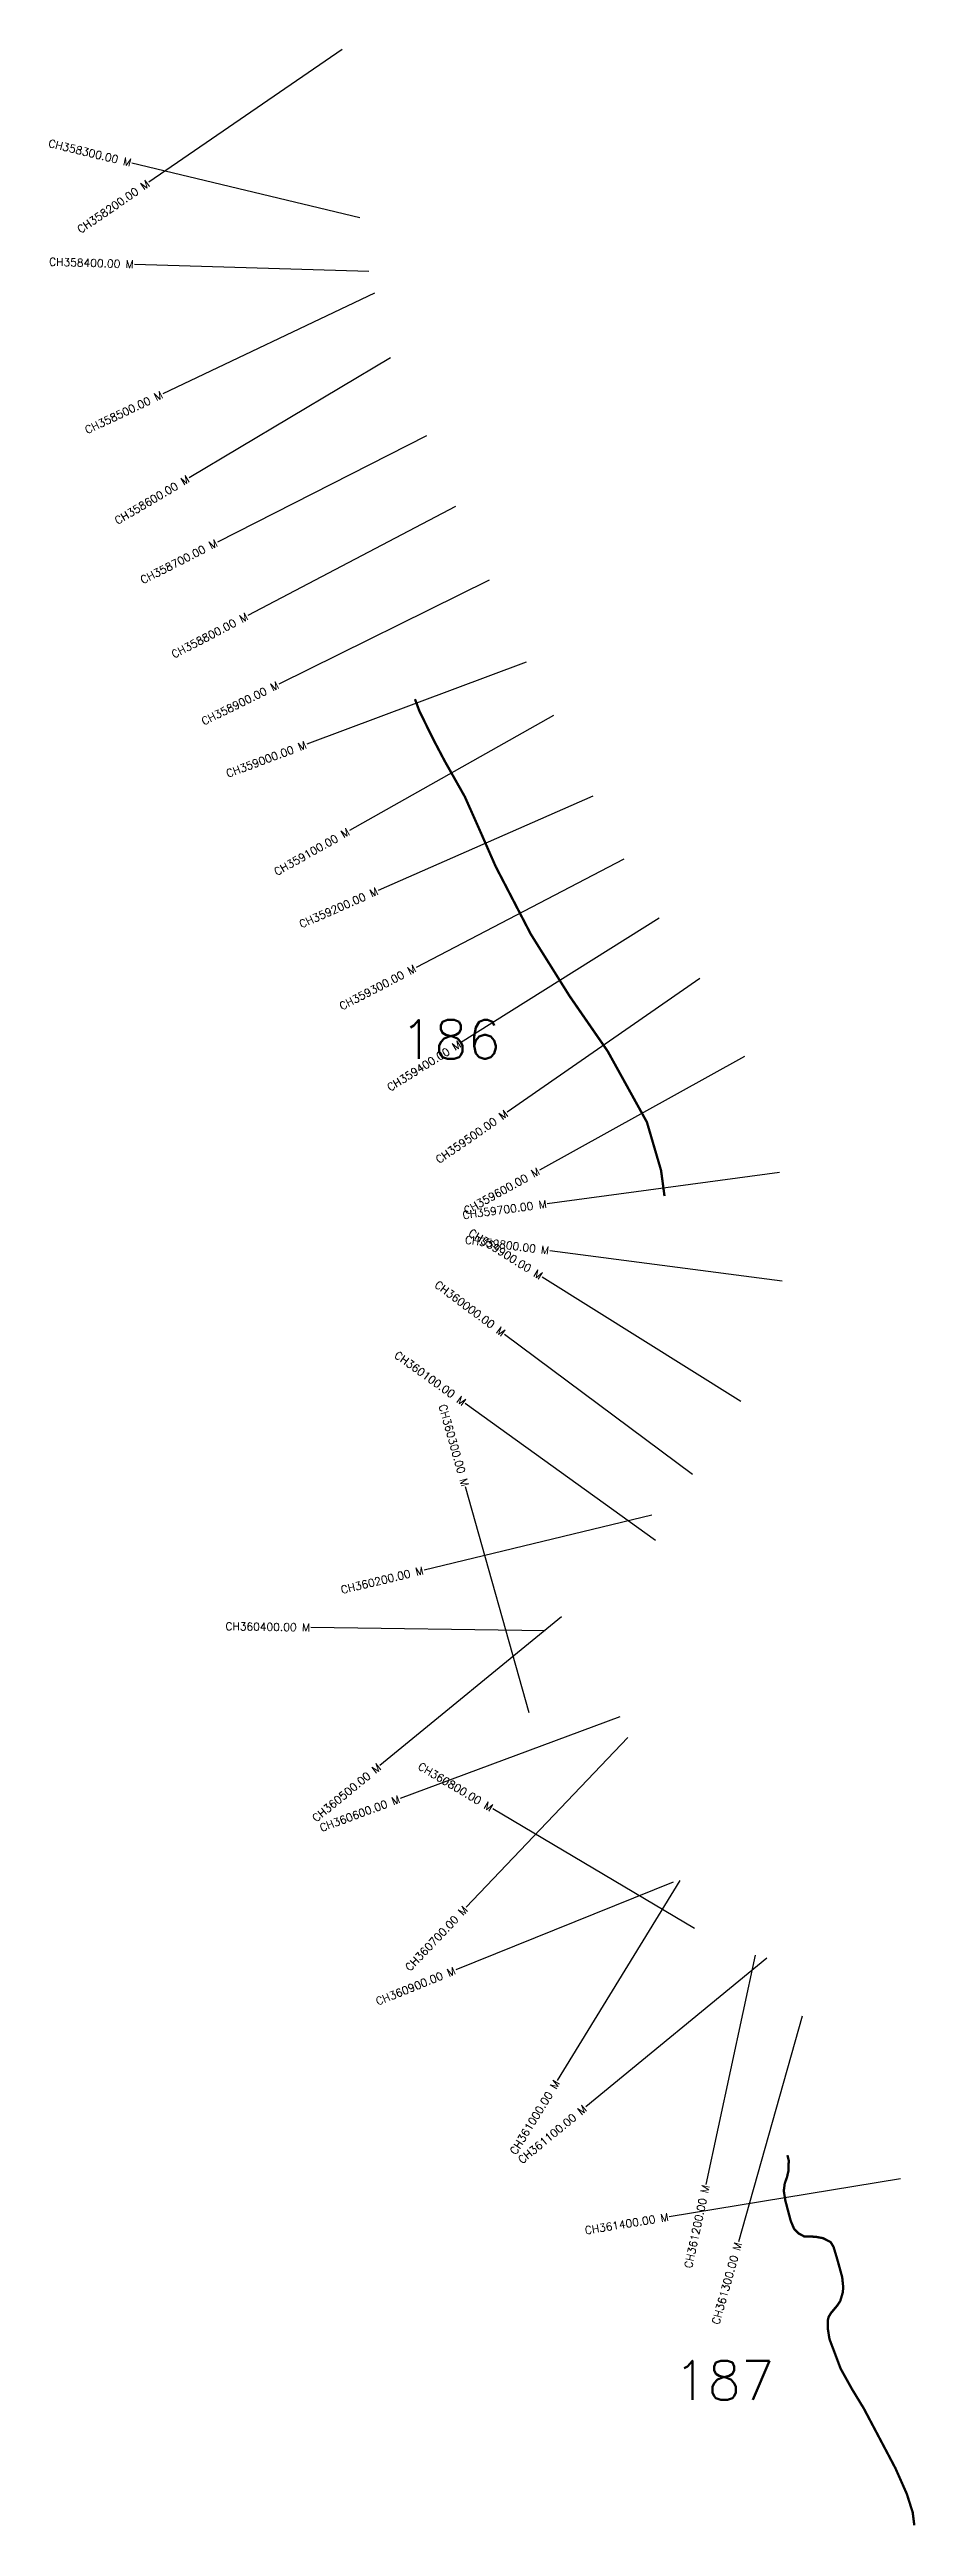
# Model space of a CAD drawing. Header units: metres. Extents: x 296832 to 300696, y 1972204 to 1975482.
# Drawn here: x 296832 to 297941, y 1972204 to 1975372 of the extents above; entities that cross this region are included whole.
import ezdxf
from ezdxf.enums import TextEntityAlignment as Align

# ---------------------------------------------------------------- set-up
doc = ezdxf.new("R2010")
doc.units = ezdxf.units.M
doc.header["$MEASUREMENT"] = 0
for name, color, linetype in [('ARTIFICIALLY PROTECTED', 4, 'Continuous'), ('CS', 134, 'Continuous'), ('CSMark', 6, 'Continuous')]:
    doc.layers.add(name, color=color, linetype=linetype)
doc.styles.get("Standard").update_dxf_attribs({"font": 'simplex.shx'})

msp = doc.modelspace()

# ---------------------------------------------------------------- linework, layer by layer
at = {"layer": 'ARTIFICIALLY PROTECTED', "const_width": 3, "flags": 128}
msp.add_lwpolyline([(297300.1, 1974540.8), (297305.8, 1974525.4), (297323.8, 1974488.8), (297338.2, 1974461.5), (297363.9, 1974416), (297384.7, 1974369.3), (297403.3, 1974326.9), (297448.4, 1974240.1), (297498.1, 1974160.8), (297546.8, 1974090.4), (297597, 1973999.7), (297615.1, 1973938), (297619.5, 1973905.2)], dxfattribs=at)
at = {"layer": 'ARTIFICIALLY PROTECTED', "flags": 128}
msp.add_lwpolyline([(297776.8, 1972678.4, 3, 3, 0), (297778.5, 1972671.9, 3, 3, 0), (297778.3, 1972658.8, 3, 3, 0), (297776.3, 1972650.3, 3, 3, 0), (297773.4, 1972642.1, 3, 3, 0), (297772.2, 1972632.7, 3, 3, 0), (297774.2, 1972620.3, 3, 3, 0), (297781.1, 1972594.3, 3, 3, 0), (297785.3, 1972584.4, 3, 3, 0), (297790.9, 1972578.4, 3, 3, 0), (297798.4, 1972574.5, 3, 3, 0), (297812.4, 1972574.1, 3, 3, 0), (297815.2, 1972573.6, 3, 3, 0), (297822.2, 1972572.3, 3, 3, 0), (297832.1, 1972567.3, 3, 3, 0), (297835.9, 1972561.1, 3, 3, 0), (297840.8, 1972544.8, 3, 3, 0), (297847, 1972522.2, 3, 3, 0), (297848.3, 1972509.3, 3, 3, 0), (297847.7, 1972502.7, 3, 3, 0), (297844.5, 1972491.9, 3, 3, 0), (297840.6, 1972486, 3, 3, 0), (297832.4, 1972476.2, 3, 3, 0), (297829.5, 1972471.3, 3, 3, 0), (297828.6, 1972467.2, 3, 3, 0), (297828.5, 1972456.8, 3, 3, 0), (297830.7, 1972443.2, 3, 3, 0), (297845, 1972405.3, 3, 3, 0), (297859.4, 1972379.4, 3, 3, 0), (297874.6, 1972354.5, 3, 3, 0), (297915.1, 1972278, 3, 3, 0), (297929.7, 1972245.1, 3, 3, 0), (297937.2, 1972221.5, 3, 3, 0), (297939.3, 1972205, 0, 0, 0)], format="xyseb", dxfattribs=at)
at = {"layer": 'CS'}
for p, q in [((297207, 1975371.7), (296959.6, 1975202.1)), ((297229.3, 1975156.4), (296937.7, 1975226.5)), ((297240.9, 1975087.7), (296941.1, 1975096.9)), ((297248.1, 1975060), (296977.2, 1974931.2)), ((297268.9, 1974977.2), (297011, 1974823.9)), ((297314.8, 1974877.4), (297047.2, 1974741.7)), ((297352, 1974787.1), (297086.3, 1974647.9)), ((297394.9, 1974692.8), (297125.8, 1974560.1)), ((297442.5, 1974588), (297161.5, 1974483.2)), ((297477.5, 1974520), (297216.1, 1974372.7)), ((297527.7, 1974416.6), (297252.9, 1974296.2)), ((297567.6, 1974335.9), (297301.4, 1974197.6)), ((297612.6, 1974260.5), (297358.5, 1974101.1)), ((297664.9, 1974183.3), (297418.2, 1974012.7)), ((297722, 1974083.6), (297459.5, 1973938.4)), ((297766.8, 1973935.5), (297469.5, 1973895.4)), ((297770.3, 1973796.5), (297472.8, 1973835.3)), ((297717.3, 1973642.5), (297463, 1973801.6)), ((297655.3, 1973548.9), (297414.9, 1973728.3)), ((297608, 1973464.6), (297364.4, 1973639.7)), ((297446.1, 1973244.4), (297364.9, 1973533.2)), ((297603.4, 1973497.1), (297311.7, 1973426.8)), ((297466.8, 1973348.9), (297166.8, 1973353.4)), ((297487.5, 1973366.9), (297255.3, 1973177)), ((297562.5, 1973238.9), (297281.2, 1973134.6)), ((297572.6, 1973212.8), (297365.7, 1972995.6)), ((297657.7, 1972968.4), (297399.6, 1973121.3)), ((297630.5, 1973027.4), (297352.2, 1972915.4)), ((297639, 1973029.7), (297482.3, 1972773.9)), ((297750.4, 1972930.6), (297518.6, 1972740.1)), ((297735.7, 1972934.4), (297672.6, 1972641.1)), ((297795.8, 1972856.3), (297714.3, 1972567.5)), ((297921.7, 1972648), (297625.6, 1972599.6))]:
    msp.add_line(p, q, dxfattribs=at)

# ---------------------------------------------------------------- texts
at = {"char_height": 50, "attachment_point": 1}
for s, insert in [('186', (297281.6, 1974130.5)), ('187', (297631.7, 1972415.4))]:
    msp.add_mtext_dynamic_manual_height_columns(s, width=84.374, gutter_width=1, heights=[74.2], dxfattribs=dict(at, insert=insert))
at = {"layer": 'CSMark'}
for s, rotation, p in [('CH358300.00 M', 346.4687, (296936.7, 1975226.8)), ('CH358200.00 M', 34.4254, (296958.7, 1975201.5)), ('CH358400.00 M', 358.2391, (296940.1, 1975097)), ('CH358500.00 M', 25.4214, (296976.3, 1974930.8)), ('CH358600.00 M', 30.7393, (297010.1, 1974823.4)), ('CH358700.00 M', 26.8824, (297046.3, 1974741.3)), ('CH358800.00 M', 27.6595, (297085.4, 1974647.4)), ('CH358900.00 M', 26.2608, (297124.9, 1974559.6)), ('CH359000.00 M', 20.452, (297160.5, 1974482.9)), ('CH359100.00 M', 29.4069, (297215.3, 1974372.2)), ('CH359200.00 M', 23.6522, (297252, 1974295.8)), ('CH359300.00 M', 27.466, (297300.5, 1974197.1)), ('CH359400.00 M', 32.0999, (297357.6, 1974100.6)), ('CH359500.00 M', 34.6721, (297417.4, 1974012.1)), ('CH359600.00 M', 28.955, (297458.6, 1973937.9)), ('CH359700.00 M', 7.6832, (297468.5, 1973895.2)), ('CH359900.00 M', 327.9795, (297462.1, 1973802.1)), ('CH359800.00 M', 352.5631, (297471.8, 1973835.4)), ('CH360000.00 M', 323.273, (297414.1, 1973728.9)), ('CH360100.00 M', 324.2835, (297363.6, 1973640.3)), ('CH360300.00 M', 285.7157, (297364.6, 1973534.1)), ('CH360200.00 M', 13.5463, (297310.8, 1973426.6)), ('CH360400.00 M', 359.1536, (297165.8, 1973353.4)), ('CH360500.00 M', 39.2767, (297254.5, 1973176.4)), ('CH360800.00 M', 329.363, (297398.7, 1973121.8)), ('CH360600.00 M', 20.3395, (297280.3, 1973134.3)), ('CH360700.00 M', 46.3898, (297365, 1972994.9)), ('CH360900.00 M', 21.9268, (297351.2, 1972915)), ('CH361000.00 M', 58.512, (297481.8, 1972773.1)), ('CH361100.00 M', 39.4179, (297517.8, 1972739.5)), ('CH361200.00 M', 77.8623, (297672.4, 1972640.1)), ('CH361400.00 M', 9.2884, (297624.6, 1972599.5)), ('CH361300.00 M', 74.2349, (297714, 1972566.6))]:
    msp.add_text(s, height=10, rotation=rotation, dxfattribs=at).set_placement(p, align=Align.MIDDLE_RIGHT)

doc.saveas('drawing.dxf')
